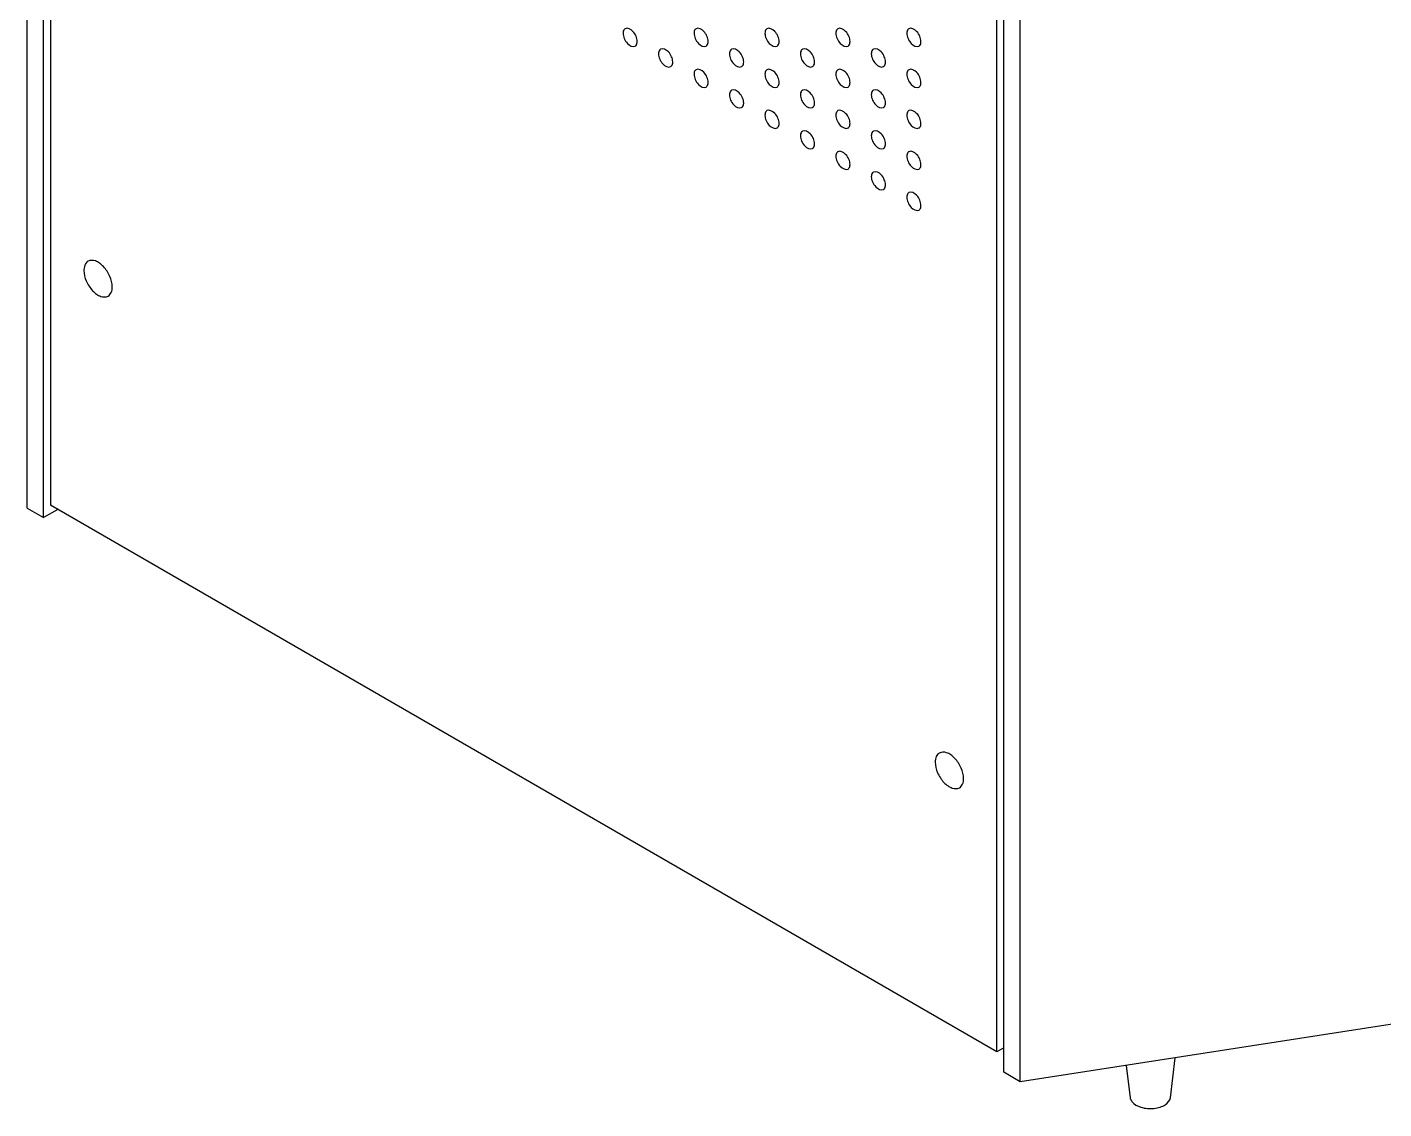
# Model space of a CAD drawing. Header units: millimetres. Extents: x 0 to 1189, y 0 to 841.
# Drawn here: x 252.3 to 387.5, y 187.5 to 295.2 of the extents above; entities that cross this region are included whole.
import ezdxf

# ---------------------------------------------------------------- set-up
doc = ezdxf.new("R2010")
doc.units = ezdxf.units.MM
doc.header["$LTSCALE"] = 65.395
doc.layers.get('0').update_dxf_attribs({"linetype": 'CONTINUOUS'})
doc.layers.add('AXIS', color=7, linetype='CONTINUOUS')
doc.layers.add('SURFACES', color=7, linetype='CONTINUOUS')

msp = doc.modelspace()

# ---------------------------------------------------------------- linework, layer by layer
at = {"color": 7, "linetype": 'Continuous'}
for p, q in [((252.31, 247.31), (252.31, 524.92)), ((253.94, 246.36), (253.94, 523.97)), ((254.65, 522.75), (254.65, 247.59)), ((348.96, 193.14), (348.96, 468.3)), ((348.96, 193.14), (254.65, 247.59)), ((252.31, 247.31), (253.94, 246.36)), ((255.36, 247.18), (253.94, 246.36)), ((349.67, 193.54), (348.96, 193.14))]:
    msp.add_line(p, q, dxfattribs=at)
at = {"layer": 'AXIS', "color": 7, "linetype": 'Continuous'}
for p, q in [((366.26, 188.57), (366.73, 192.54)), ((362.27, 188.57), (361.89, 191.79))]:
    msp.add_line(p, q, dxfattribs=at)
for points, knots in [([(311.91, 295.07), (311.88, 295.05), (311.74, 294.94), (311.71, 294.75), (311.71, 294.61)], [0, 0, 0, 0, 0.220867, 1, 1, 1, 1]), ([(313.12, 293.8), (313.12, 293.98), (313.01, 294.35), (312.7, 294.88), (312.15, 295.21), (311.91, 295.07)], [0, 0, 0, 0, 0.277753, 0.577543, 1, 1, 1, 1]), ([(318.98, 295.07), (318.95, 295.05), (318.82, 294.94), (318.78, 294.75), (318.78, 294.61)], [0, 0, 0, 0, 0.220867, 1, 1, 1, 1]), ([(320.19, 293.8), (320.19, 293.98), (320.08, 294.35), (319.77, 294.88), (319.22, 295.21), (318.98, 295.07)], [0, 0, 0, 0, 0.277753, 0.577543, 1, 1, 1, 1]), ([(326.05, 295.07), (326.02, 295.05), (325.89, 294.94), (325.85, 294.75), (325.85, 294.61)], [0, 0, 0, 0, 0.220867, 1, 1, 1, 1]), ([(327.26, 293.8), (327.26, 293.98), (327.16, 294.35), (326.84, 294.88), (326.29, 295.21), (326.05, 295.07)], [0, 0, 0, 0, 0.277753, 0.577543, 1, 1, 1, 1]), ([(333.13, 295.07), (333.09, 295.05), (332.96, 294.94), (332.92, 294.75), (332.92, 294.61)], [0, 0, 0, 0, 0.220867, 1, 1, 1, 1]), ([(334.33, 293.8), (334.33, 293.98), (334.23, 294.35), (333.91, 294.88), (333.36, 295.21), (333.13, 295.07)], [0, 0, 0, 0, 0.277753, 0.577543, 1, 1, 1, 1]), ([(340.2, 295.07), (340.16, 295.05), (340.03, 294.94), (339.99, 294.75), (339.99, 294.61)], [0, 0, 0, 0, 0.220867, 1, 1, 1, 1]), ([(341.4, 293.8), (341.4, 293.98), (341.3, 294.35), (340.99, 294.88), (340.43, 295.21), (340.2, 295.07)], [0, 0, 0, 0, 0.277753, 0.577543, 1, 1, 1, 1]), ([(311.71, 294.61), (311.71, 294.44), (311.81, 294.06), (312.12, 293.53), (312.68, 293.2), (312.91, 293.34)], [0, 0, 0, 0, 0.277753, 0.577543, 1, 1, 1, 1]), ([(312.91, 293.34), (312.95, 293.36), (313.08, 293.47), (313.12, 293.66), (313.12, 293.8)], [0, 0, 0, 0, 0.220867, 1, 1, 1, 1]), ([(318.78, 294.61), (318.78, 294.44), (318.88, 294.06), (319.2, 293.53), (319.75, 293.2), (319.98, 293.34)], [0, 0, 0, 0, 0.277753, 0.577543, 1, 1, 1, 1]), ([(319.98, 293.34), (320.02, 293.36), (320.15, 293.47), (320.19, 293.66), (320.19, 293.8)], [0, 0, 0, 0, 0.220867, 1, 1, 1, 1]), ([(325.85, 294.61), (325.85, 294.44), (325.95, 294.06), (326.27, 293.53), (326.82, 293.2), (327.06, 293.34)], [0, 0, 0, 0, 0.277753, 0.577543, 1, 1, 1, 1]), ([(327.06, 293.34), (327.09, 293.36), (327.22, 293.47), (327.26, 293.66), (327.26, 293.8)], [0, 0, 0, 0, 0.220867, 1, 1, 1, 1]), ([(332.92, 294.61), (332.92, 294.44), (333.03, 294.06), (333.34, 293.53), (333.89, 293.2), (334.13, 293.34)], [0, 0, 0, 0, 0.277753, 0.577543, 1, 1, 1, 1]), ([(334.13, 293.34), (334.16, 293.36), (334.29, 293.47), (334.33, 293.66), (334.33, 293.8)], [0, 0, 0, 0, 0.220867, 1, 1, 1, 1]), ([(339.99, 294.61), (339.99, 294.44), (340.1, 294.06), (340.41, 293.53), (340.96, 293.2), (341.2, 293.34)], [0, 0, 0, 0, 0.277753, 0.577543, 1, 1, 1, 1]), ([(341.2, 293.34), (341.23, 293.36), (341.37, 293.47), (341.4, 293.66), (341.4, 293.8)], [0, 0, 0, 0, 0.220867, 1, 1, 1, 1]), ([(315.45, 293.03), (315.41, 293.01), (315.28, 292.9), (315.24, 292.71), (315.24, 292.57)], [0, 0, 0, 0, 0.220867, 1, 1, 1, 1]), ([(315.24, 292.57), (315.24, 292.39), (315.35, 292.02), (315.66, 291.49), (316.21, 291.16), (316.45, 291.3)], [0, 0, 0, 0, 0.277753, 0.577543, 1, 1, 1, 1]), ([(316.66, 291.76), (316.66, 291.94), (316.55, 292.31), (316.24, 292.84), (315.68, 293.17), (315.45, 293.03)], [0, 0, 0, 0, 0.277753, 0.577543, 1, 1, 1, 1]), ([(322.52, 293.03), (322.49, 293.01), (322.35, 292.9), (322.31, 292.71), (322.31, 292.57)], [0, 0, 0, 0, 0.220867, 1, 1, 1, 1]), ([(322.31, 292.57), (322.31, 292.39), (322.42, 292.02), (322.73, 291.49), (323.29, 291.16), (323.52, 291.3)], [0, 0, 0, 0, 0.277753, 0.577543, 1, 1, 1, 1]), ([(323.73, 291.76), (323.73, 291.94), (323.62, 292.31), (323.31, 292.84), (322.75, 293.17), (322.52, 293.03)], [0, 0, 0, 0, 0.277753, 0.577543, 1, 1, 1, 1]), ([(329.59, 293.03), (329.56, 293.01), (329.42, 292.9), (329.38, 292.71), (329.38, 292.57)], [0, 0, 0, 0, 0.220867, 1, 1, 1, 1]), ([(329.38, 292.57), (329.38, 292.39), (329.49, 292.02), (329.8, 291.49), (330.36, 291.16), (330.59, 291.3)], [0, 0, 0, 0, 0.277753, 0.577543, 1, 1, 1, 1]), ([(330.8, 291.76), (330.8, 291.94), (330.69, 292.31), (330.38, 292.84), (329.83, 293.17), (329.59, 293.03)], [0, 0, 0, 0, 0.277753, 0.577543, 1, 1, 1, 1]), ([(336.66, 293.03), (336.63, 293.01), (336.49, 292.9), (336.45, 292.71), (336.45, 292.57)], [0, 0, 0, 0, 0.220867, 1, 1, 1, 1]), ([(336.45, 292.57), (336.45, 292.39), (336.56, 292.02), (336.87, 291.49), (337.43, 291.16), (337.66, 291.3)], [0, 0, 0, 0, 0.277753, 0.577543, 1, 1, 1, 1]), ([(337.87, 291.76), (337.87, 291.94), (337.76, 292.31), (337.45, 292.84), (336.9, 293.17), (336.66, 293.03)], [0, 0, 0, 0, 0.277753, 0.577543, 1, 1, 1, 1]), ([(316.45, 291.3), (316.48, 291.32), (316.62, 291.43), (316.66, 291.62), (316.66, 291.76)], [0, 0, 0, 0, 0.220867, 1, 1, 1, 1]), ([(318.98, 290.99), (318.95, 290.97), (318.82, 290.86), (318.78, 290.67), (318.78, 290.53)], [0, 0, 0, 0, 0.220867, 1, 1, 1, 1]), ([(320.19, 289.72), (320.19, 289.89), (320.08, 290.27), (319.77, 290.8), (319.22, 291.13), (318.98, 290.99)], [0, 0, 0, 0, 0.277753, 0.577543, 1, 1, 1, 1]), ([(323.52, 291.3), (323.55, 291.32), (323.69, 291.43), (323.73, 291.62), (323.73, 291.76)], [0, 0, 0, 0, 0.220867, 1, 1, 1, 1]), ([(326.05, 290.99), (326.02, 290.97), (325.89, 290.86), (325.85, 290.67), (325.85, 290.53)], [0, 0, 0, 0, 0.220867, 1, 1, 1, 1]), ([(327.26, 289.72), (327.26, 289.89), (327.16, 290.27), (326.84, 290.8), (326.29, 291.13), (326.05, 290.99)], [0, 0, 0, 0, 0.277753, 0.577543, 1, 1, 1, 1]), ([(330.59, 291.3), (330.62, 291.32), (330.76, 291.43), (330.8, 291.62), (330.8, 291.76)], [0, 0, 0, 0, 0.220867, 1, 1, 1, 1]), ([(333.13, 290.99), (333.09, 290.97), (332.96, 290.86), (332.92, 290.67), (332.92, 290.53)], [0, 0, 0, 0, 0.220867, 1, 1, 1, 1]), ([(334.33, 289.72), (334.33, 289.89), (334.23, 290.27), (333.91, 290.8), (333.36, 291.13), (333.13, 290.99)], [0, 0, 0, 0, 0.277753, 0.577543, 1, 1, 1, 1]), ([(337.66, 291.3), (337.7, 291.32), (337.83, 291.43), (337.87, 291.62), (337.87, 291.76)], [0, 0, 0, 0, 0.220867, 1, 1, 1, 1]), ([(340.2, 290.99), (340.16, 290.97), (340.03, 290.86), (339.99, 290.67), (339.99, 290.53)], [0, 0, 0, 0, 0.220867, 1, 1, 1, 1]), ([(341.4, 289.72), (341.4, 289.89), (341.3, 290.27), (340.99, 290.8), (340.43, 291.13), (340.2, 290.99)], [0, 0, 0, 0, 0.277753, 0.577543, 1, 1, 1, 1]), ([(318.78, 290.53), (318.78, 290.35), (318.88, 289.98), (319.2, 289.45), (319.75, 289.12), (319.98, 289.26)], [0, 0, 0, 0, 0.277753, 0.577543, 1, 1, 1, 1]), ([(319.98, 289.26), (320.02, 289.28), (320.15, 289.39), (320.19, 289.58), (320.19, 289.72)], [0, 0, 0, 0, 0.220867, 1, 1, 1, 1]), ([(325.85, 290.53), (325.85, 290.35), (325.95, 289.98), (326.27, 289.45), (326.82, 289.12), (327.06, 289.26)], [0, 0, 0, 0, 0.277753, 0.577543, 1, 1, 1, 1]), ([(327.06, 289.26), (327.09, 289.28), (327.22, 289.39), (327.26, 289.58), (327.26, 289.72)], [0, 0, 0, 0, 0.220867, 1, 1, 1, 1]), ([(332.92, 290.53), (332.92, 290.35), (333.03, 289.98), (333.34, 289.45), (333.89, 289.12), (334.13, 289.26)], [0, 0, 0, 0, 0.277753, 0.577543, 1, 1, 1, 1]), ([(334.13, 289.26), (334.16, 289.28), (334.29, 289.39), (334.33, 289.58), (334.33, 289.72)], [0, 0, 0, 0, 0.220867, 1, 1, 1, 1]), ([(339.99, 290.53), (339.99, 290.35), (340.1, 289.98), (340.41, 289.45), (340.96, 289.12), (341.2, 289.26)], [0, 0, 0, 0, 0.277753, 0.577543, 1, 1, 1, 1]), ([(341.2, 289.26), (341.23, 289.28), (341.37, 289.39), (341.4, 289.58), (341.4, 289.72)], [0, 0, 0, 0, 0.220867, 1, 1, 1, 1]), ([(322.52, 288.95), (322.49, 288.93), (322.35, 288.82), (322.31, 288.62), (322.31, 288.49)], [0, 0, 0, 0, 0.220867, 1, 1, 1, 1]), ([(322.31, 288.49), (322.31, 288.31), (322.42, 287.94), (322.73, 287.41), (323.29, 287.08), (323.52, 287.22)], [0, 0, 0, 0, 0.277753, 0.577543, 1, 1, 1, 1]), ([(323.73, 287.67), (323.73, 287.85), (323.62, 288.23), (323.31, 288.75), (322.75, 289.08), (322.52, 288.95)], [0, 0, 0, 0, 0.277753, 0.577543, 1, 1, 1, 1]), ([(329.59, 288.95), (329.56, 288.93), (329.42, 288.82), (329.38, 288.62), (329.38, 288.49)], [0, 0, 0, 0, 0.220867, 1, 1, 1, 1]), ([(329.38, 288.49), (329.38, 288.31), (329.49, 287.94), (329.8, 287.41), (330.36, 287.08), (330.59, 287.22)], [0, 0, 0, 0, 0.277753, 0.577543, 1, 1, 1, 1]), ([(330.8, 287.67), (330.8, 287.85), (330.69, 288.23), (330.38, 288.75), (329.83, 289.08), (329.59, 288.95)], [0, 0, 0, 0, 0.277753, 0.577543, 1, 1, 1, 1]), ([(336.66, 288.95), (336.63, 288.93), (336.49, 288.82), (336.45, 288.62), (336.45, 288.49)], [0, 0, 0, 0, 0.220867, 1, 1, 1, 1]), ([(336.45, 288.49), (336.45, 288.31), (336.56, 287.94), (336.87, 287.41), (337.43, 287.08), (337.66, 287.22)], [0, 0, 0, 0, 0.277753, 0.577543, 1, 1, 1, 1]), ([(337.87, 287.67), (337.87, 287.85), (337.76, 288.23), (337.45, 288.75), (336.9, 289.08), (336.66, 288.95)], [0, 0, 0, 0, 0.277753, 0.577543, 1, 1, 1, 1]), ([(323.52, 287.22), (323.55, 287.24), (323.69, 287.35), (323.73, 287.54), (323.73, 287.67)], [0, 0, 0, 0, 0.220867, 1, 1, 1, 1]), ([(326.05, 286.91), (326.02, 286.89), (325.89, 286.77), (325.85, 286.58), (325.85, 286.45)], [0, 0, 0, 0, 0.220867, 1, 1, 1, 1]), ([(327.26, 285.63), (327.26, 285.81), (327.16, 286.19), (326.84, 286.71), (326.29, 287.04), (326.05, 286.91)], [0, 0, 0, 0, 0.277753, 0.577543, 1, 1, 1, 1]), ([(330.59, 287.22), (330.62, 287.24), (330.76, 287.35), (330.8, 287.54), (330.8, 287.67)], [0, 0, 0, 0, 0.220867, 1, 1, 1, 1]), ([(333.13, 286.91), (333.09, 286.89), (332.96, 286.77), (332.92, 286.58), (332.92, 286.45)], [0, 0, 0, 0, 0.220867, 1, 1, 1, 1]), ([(334.33, 285.63), (334.33, 285.81), (334.23, 286.19), (333.91, 286.71), (333.36, 287.04), (333.13, 286.91)], [0, 0, 0, 0, 0.277753, 0.577543, 1, 1, 1, 1]), ([(337.66, 287.22), (337.7, 287.24), (337.83, 287.35), (337.87, 287.54), (337.87, 287.67)], [0, 0, 0, 0, 0.220867, 1, 1, 1, 1]), ([(340.2, 286.91), (340.16, 286.89), (340.03, 286.77), (339.99, 286.58), (339.99, 286.45)], [0, 0, 0, 0, 0.220867, 1, 1, 1, 1]), ([(341.4, 285.63), (341.4, 285.81), (341.3, 286.19), (340.99, 286.71), (340.43, 287.04), (340.2, 286.91)], [0, 0, 0, 0, 0.277753, 0.577543, 1, 1, 1, 1]), ([(325.85, 286.45), (325.85, 286.27), (325.95, 285.9), (326.27, 285.37), (326.82, 285.04), (327.06, 285.18)], [0, 0, 0, 0, 0.277753, 0.577543, 1, 1, 1, 1]), ([(327.06, 285.18), (327.09, 285.19), (327.22, 285.31), (327.26, 285.5), (327.26, 285.63)], [0, 0, 0, 0, 0.220867, 1, 1, 1, 1]), ([(332.92, 286.45), (332.92, 286.27), (333.03, 285.9), (333.34, 285.37), (333.89, 285.04), (334.13, 285.18)], [0, 0, 0, 0, 0.277753, 0.577543, 1, 1, 1, 1]), ([(334.13, 285.18), (334.16, 285.19), (334.29, 285.31), (334.33, 285.5), (334.33, 285.63)], [0, 0, 0, 0, 0.220867, 1, 1, 1, 1]), ([(339.99, 286.45), (339.99, 286.27), (340.1, 285.9), (340.41, 285.37), (340.96, 285.04), (341.2, 285.18)], [0, 0, 0, 0, 0.277753, 0.577543, 1, 1, 1, 1]), ([(341.2, 285.18), (341.23, 285.19), (341.37, 285.31), (341.4, 285.5), (341.4, 285.63)], [0, 0, 0, 0, 0.220867, 1, 1, 1, 1]), ([(329.59, 284.87), (329.56, 284.85), (329.42, 284.73), (329.38, 284.54), (329.38, 284.41)], [0, 0, 0, 0, 0.220867, 1, 1, 1, 1]), ([(329.38, 284.41), (329.38, 284.23), (329.49, 283.85), (329.8, 283.33), (330.36, 283), (330.59, 283.13)], [0, 0, 0, 0, 0.277753, 0.577543, 1, 1, 1, 1]), ([(330.8, 283.59), (330.8, 283.77), (330.69, 284.15), (330.38, 284.67), (329.83, 285), (329.59, 284.87)], [0, 0, 0, 0, 0.277753, 0.577543, 1, 1, 1, 1]), ([(336.66, 284.87), (336.63, 284.85), (336.49, 284.73), (336.45, 284.54), (336.45, 284.41)], [0, 0, 0, 0, 0.220867, 1, 1, 1, 1]), ([(336.45, 284.41), (336.45, 284.23), (336.56, 283.85), (336.87, 283.33), (337.43, 283), (337.66, 283.13)], [0, 0, 0, 0, 0.277753, 0.577543, 1, 1, 1, 1]), ([(337.87, 283.59), (337.87, 283.77), (337.76, 284.15), (337.45, 284.67), (336.9, 285), (336.66, 284.87)], [0, 0, 0, 0, 0.277753, 0.577543, 1, 1, 1, 1]), ([(330.59, 283.13), (330.62, 283.15), (330.76, 283.27), (330.8, 283.46), (330.8, 283.59)], [0, 0, 0, 0, 0.220867, 1, 1, 1, 1]), ([(333.13, 282.82), (333.09, 282.81), (332.96, 282.69), (332.92, 282.5), (332.92, 282.37)], [0, 0, 0, 0, 0.220867, 1, 1, 1, 1]), ([(334.33, 281.55), (334.33, 281.73), (334.23, 282.1), (333.91, 282.63), (333.36, 282.96), (333.13, 282.82)], [0, 0, 0, 0, 0.277753, 0.577543, 1, 1, 1, 1]), ([(337.66, 283.13), (337.7, 283.15), (337.83, 283.27), (337.87, 283.46), (337.87, 283.59)], [0, 0, 0, 0, 0.220867, 1, 1, 1, 1]), ([(340.2, 282.82), (340.16, 282.81), (340.03, 282.69), (339.99, 282.5), (339.99, 282.37)], [0, 0, 0, 0, 0.220867, 1, 1, 1, 1]), ([(341.4, 281.55), (341.4, 281.73), (341.3, 282.1), (340.99, 282.63), (340.43, 282.96), (340.2, 282.82)], [0, 0, 0, 0, 0.277753, 0.577543, 1, 1, 1, 1]), ([(332.92, 282.37), (332.92, 282.19), (333.03, 281.81), (333.34, 281.29), (333.89, 280.96), (334.13, 281.09)], [0, 0, 0, 0, 0.277753, 0.577543, 1, 1, 1, 1]), ([(334.13, 281.09), (334.16, 281.11), (334.29, 281.23), (334.33, 281.42), (334.33, 281.55)], [0, 0, 0, 0, 0.220867, 1, 1, 1, 1]), ([(339.99, 282.37), (339.99, 282.19), (340.1, 281.81), (340.41, 281.29), (340.96, 280.96), (341.2, 281.09)], [0, 0, 0, 0, 0.277753, 0.577543, 1, 1, 1, 1]), ([(341.2, 281.09), (341.23, 281.11), (341.37, 281.23), (341.4, 281.42), (341.4, 281.55)], [0, 0, 0, 0, 0.220867, 1, 1, 1, 1]), ([(336.66, 280.78), (336.63, 280.76), (336.49, 280.65), (336.45, 280.46), (336.45, 280.33)], [0, 0, 0, 0, 0.220867, 1, 1, 1, 1]), ([(336.45, 280.33), (336.45, 280.15), (336.56, 279.77), (336.87, 279.25), (337.43, 278.92), (337.66, 279.05)], [0, 0, 0, 0, 0.277753, 0.577543, 1, 1, 1, 1]), ([(337.87, 279.51), (337.87, 279.69), (337.76, 280.06), (337.45, 280.59), (336.9, 280.92), (336.66, 280.78)], [0, 0, 0, 0, 0.277753, 0.577543, 1, 1, 1, 1]), ([(337.66, 279.05), (337.7, 279.07), (337.83, 279.18), (337.87, 279.38), (337.87, 279.51)], [0, 0, 0, 0, 0.220867, 1, 1, 1, 1]), ([(340.2, 278.74), (340.16, 278.72), (340.03, 278.61), (339.99, 278.42), (339.99, 278.28)], [0, 0, 0, 0, 0.220867, 1, 1, 1, 1]), ([(341.4, 277.47), (341.4, 277.65), (341.3, 278.02), (340.99, 278.55), (340.43, 278.88), (340.2, 278.74)], [0, 0, 0, 0, 0.277753, 0.577543, 1, 1, 1, 1]), ([(339.99, 278.28), (339.99, 278.11), (340.1, 277.73), (340.41, 277.2), (340.96, 276.87), (341.2, 277.01)], [0, 0, 0, 0, 0.277753, 0.577543, 1, 1, 1, 1]), ([(341.2, 277.01), (341.23, 277.03), (341.37, 277.14), (341.4, 277.33), (341.4, 277.47)], [0, 0, 0, 0, 0.220867, 1, 1, 1, 1]), ([(258.38, 271.9), (258.33, 271.87), (258.11, 271.7), (258.01, 271.41), (257.98, 271.2)], [0, 0, 0, 0, 0.227777, 1, 1, 1, 1]), ([(260.79, 269.35), (260.79, 269.71), (260.6, 270.45), (260.09, 271.24), (259.55, 271.72), (259.05, 272), (258.59, 272.02), (258.38, 271.9)], [0, 0, 0, 0, 0.271099, 0.563793, 0.698524, 0.816708, 1, 1, 1, 1]), ([(257.97, 270.99), (257.97, 270.63), (258.16, 269.89), (258.67, 269.1), (259.21, 268.62), (259.71, 268.34), (260.17, 268.32), (260.38, 268.44)], [0, 0, 0, 0, 0.271099, 0.563793, 0.698524, 0.816708, 1, 1, 1, 1]), ([(260.38, 268.44), (260.51, 268.51), (260.75, 268.81), (260.79, 269.16), (260.79, 269.35)], [0, 0, 0, 0, 0.44925, 1, 1, 1, 1]), ([(343.23, 222.91), (343.1, 222.83), (342.86, 222.54), (342.82, 222.19), (342.82, 222)], [0, 0, 0, 0, 0.44925, 1, 1, 1, 1]), ([(342.82, 222), (342.82, 221.64), (343.02, 220.9), (343.52, 220.11), (344.07, 219.63), (344.57, 219.35), (345.02, 219.33), (345.23, 219.45)], [0, 0, 0, 0, 0.271099, 0.563793, 0.698524, 0.816708, 1, 1, 1, 1]), ([(345.65, 220.36), (345.65, 220.72), (345.45, 221.46), (344.94, 222.25), (344.4, 222.73), (343.9, 223.01), (343.44, 223.03), (343.23, 222.91)], [0, 0, 0, 0, 0.271099, 0.563793, 0.698524, 0.816708, 1, 1, 1, 1]), ([(345.23, 219.45), (345.37, 219.52), (345.6, 219.82), (345.65, 220.17), (345.65, 220.36)], [0, 0, 0, 0, 0.44925, 1, 1, 1, 1]), ([(362.43, 188.18), (362.65, 187.9), (363.4, 187.52), (364.4, 187.45), (365.22, 187.61), (365.85, 187.88), (366.23, 188.29), (366.26, 188.57)], [0, 0, 0, 0, 0.237661, 0.531446, 0.675872, 0.805033, 1, 1, 1, 1])]:
    msp.add_open_spline(points, degree=3, knots=knots, dxfattribs=at)
for points in [[(257.98, 271.2), (257.97, 271.13), (257.97, 271.06), (257.97, 270.99)], [(362.33, 188.35), (362.3, 188.41), (362.28, 188.49), (362.27, 188.56)], [(362.33, 188.35), (362.36, 188.29), (362.39, 188.23), (362.43, 188.18)]]:
    msp.add_open_spline(points, degree=3, dxfattribs=at)
at = {"layer": 'SURFACES', "color": 7, "linetype": 'Continuous'}
for p, q in [((351.3, 190.15), (351.3, 471.03)), ((349.67, 191.1), (349.67, 468.71)), ((486.53, 211.07), (351.3, 190.15)), ((351.3, 190.15), (349.67, 191.1))]:
    msp.add_line(p, q, dxfattribs=at)

doc.saveas('drawing.dxf')
